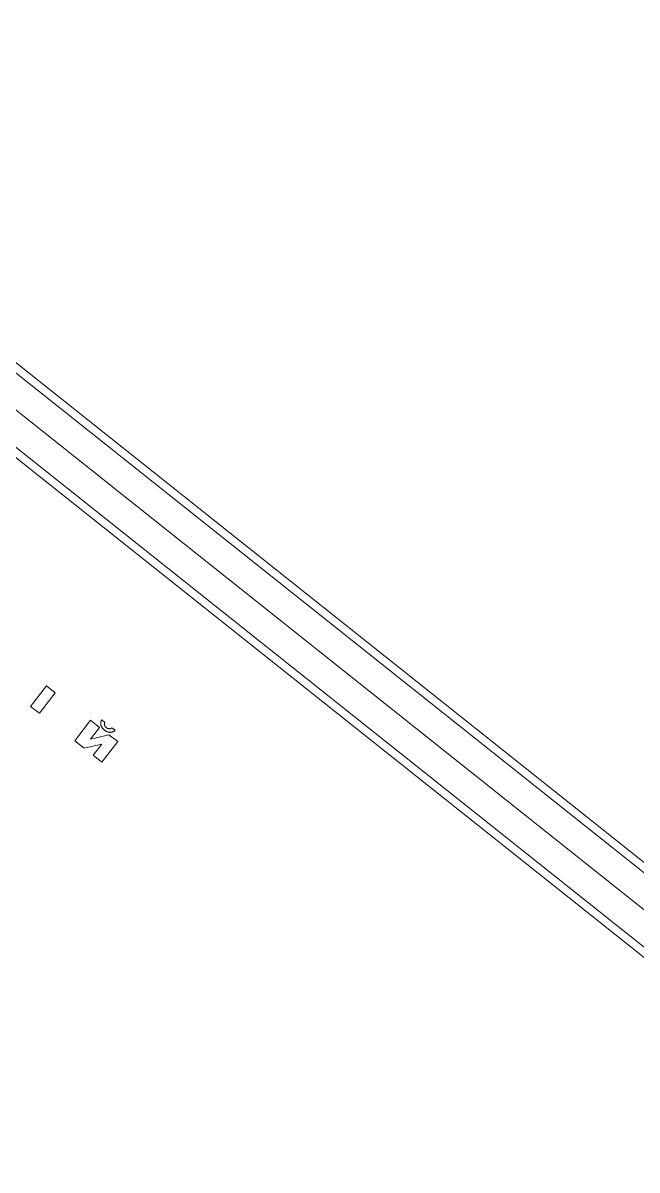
# Model space of a CAD drawing. Header units: millimetres. Extents: x -229914 to 856942, y -268655 to 87212.
# Drawn here: x -140852.7 to -140658.4, y 23535.9 to 23899.3 of the extents above; entities that cross this region are included whole.
import ezdxf

# ---------------------------------------------------------------- set-up
doc = ezdxf.new("R2010")
doc.units = ezdxf.units.MM

# ---------------------------------------------------------------- blocks, each defined once
blk = doc.blocks.new('Т912NEW')
at = {"color": 7, "linetype": 'Continuous', "lineweight": 15}
for p, q in [((-3077.25, 18.93), (-2101.25, 18.93)), ((-3077.25, 16.36), (-2101.25, 16.36)), ((-3089.25, 7.17), (-2089.25, 7.17)), ((-2101.25, -2.03), (-3077.25, -2.03)), ((-2101.25, -4.6), (-3077.25, -4.6)), ((-2607.99, -52.62), (-2609.28, -52.63)), ((-2609.28, -52.63), (-2609.28, -52.74)), ((-2607.99, -52.63), (-2609.28, -52.63)), ((-2609.28, -52.63), (-2609.28, -52.63)), ((-2609.28, -52.74), (-2609.27, -52.84)), ((-2609.27, -52.84), (-2609.25, -52.94)), ((-2609.25, -52.94), (-2609.22, -53.04)), ((-2609.22, -53.04), (-2609.19, -53.14)), ((-2609.19, -53.14), (-2609.15, -53.23)), ((-2609.15, -53.23), (-2609.11, -53.33)), ((-2609.11, -53.33), (-2609.06, -53.42)), ((-2609.06, -53.42), (-2609.01, -53.51)), ((-2609.01, -53.51), (-2608.94, -53.59)), ((-2608.94, -53.59), (-2608.88, -53.68)), ((-2608.88, -53.68), (-2608.81, -53.76)), ((-2608.81, -53.76), (-2608.73, -53.84)), ((-2608.73, -53.84), (-2608.65, -53.91)), ((-2608.65, -53.91), (-2608.56, -53.99)), ((-2608.56, -53.99), (-2608.48, -54.06)), ((-2608.48, -54.06), (-2608.38, -54.12)), ((-2608.38, -54.12), (-2608.28, -54.18)), ((-2608.28, -54.18), (-2608.19, -54.24)), ((-2608.19, -54.24), (-2608.08, -54.3)), ((-2608.08, -54.3), (-2607.97, -54.35)), ((-2607.99, -52.63), (-2607.99, -52.62)), ((-2607.99, -52.63), (-2607.99, -52.68)), ((-2607.99, -52.73), (-2607.99, -52.68)), ((-2607.99, -52.73), (-2607.99, -52.68)), ((-2607.98, -52.78), (-2607.99, -52.73)), ((-2607.98, -52.79), (-2607.99, -52.73)), ((-2607.99, -52.73), (-2607.99, -52.73)), ((-2607.97, -52.83), (-2607.98, -52.78)), ((-2607.98, -52.79), (-2607.98, -52.78)), ((-2607.97, -52.84), (-2607.98, -52.79)), ((-2607.95, -52.88), (-2607.97, -52.83)), ((-2607.97, -52.84), (-2607.97, -52.83)), ((-2607.95, -52.89), (-2607.97, -52.84)), ((-2607.97, -54.35), (-2607.86, -54.4)), ((-2607.93, -52.93), (-2607.95, -52.88)), ((-2607.95, -52.89), (-2607.95, -52.88)), ((-2607.93, -52.94), (-2607.95, -52.89)), ((-2607.91, -52.98), (-2607.93, -52.93)), ((-2607.93, -52.94), (-2607.93, -52.93)), ((-2607.91, -52.99), (-2607.93, -52.94)), ((-2607.88, -53.03), (-2607.91, -52.98)), ((-2607.91, -52.99), (-2607.91, -52.98)), ((-2607.88, -53.03), (-2607.91, -52.99)), ((-2607.85, -53.07), (-2607.88, -53.03)), ((-2607.85, -53.08), (-2607.88, -53.03)), ((-2607.88, -53.03), (-2607.88, -53.03)), ((-2607.86, -54.4), (-2607.74, -54.44)), ((-2607.82, -53.12), (-2607.85, -53.07)), ((-2607.85, -53.08), (-2607.85, -53.07)), ((-2607.82, -53.12), (-2607.85, -53.08)), ((-2607.79, -53.16), (-2607.82, -53.12)), ((-2607.79, -53.17), (-2607.82, -53.12)), ((-2607.82, -53.12), (-2607.82, -53.12)), ((-2607.75, -53.2), (-2607.79, -53.16)), ((-2607.79, -53.17), (-2607.79, -53.16)), ((-2607.75, -53.21), (-2607.79, -53.17)), ((-2607.72, -53.24), (-2607.75, -53.2)), ((-2607.75, -53.21), (-2607.75, -53.2)), ((-2607.72, -53.25), (-2607.75, -53.21)), ((-2607.74, -54.44), (-2607.63, -54.48)), ((-2607.67, -53.28), (-2607.72, -53.24)), ((-2607.72, -53.25), (-2607.72, -53.24)), ((-2607.67, -53.29), (-2607.72, -53.25)), ((-2607.63, -53.32), (-2607.67, -53.28)), ((-2607.67, -53.29), (-2607.67, -53.28)), ((-2607.63, -53.32), (-2607.67, -53.29)), ((-2607.58, -53.35), (-2607.63, -53.32)), ((-2607.58, -53.36), (-2607.63, -53.32)), ((-2607.63, -53.32), (-2607.63, -53.32)), ((-2607.63, -54.48), (-2607.5, -54.52)), ((-2607.53, -53.39), (-2607.58, -53.35)), ((-2607.58, -53.36), (-2607.58, -53.35)), ((-2607.53, -53.39), (-2607.58, -53.36)), ((-2607.48, -53.42), (-2607.53, -53.39)), ((-2607.48, -53.42), (-2607.53, -53.39)), ((-2607.53, -53.39), (-2607.53, -53.39)), ((-2607.44, -53.45), (-2607.48, -53.42)), ((-2607.44, -53.45), (-2607.48, -53.42)), ((-2607.48, -53.42), (-2607.48, -53.42)), ((-2607.38, -53.47), (-2607.44, -53.45)), ((-2607.38, -53.48), (-2607.44, -53.45)), ((-2607.44, -53.45), (-2607.44, -53.45)), ((-2607.32, -53.5), (-2607.38, -53.47)), ((-2607.38, -53.48), (-2607.38, -53.47)), ((-2607.32, -53.51), (-2607.38, -53.48)), ((-2607.26, -53.53), (-2607.32, -53.5)), ((-2607.32, -53.51), (-2607.32, -53.5)), ((-2607.26, -53.53), (-2607.32, -53.51)), ((-2607.2, -53.55), (-2607.26, -53.53)), ((-2607.2, -53.55), (-2607.26, -53.53)), ((-2607.26, -53.53), (-2607.26, -53.53)), ((-2607.15, -53.57), (-2607.2, -53.55)), ((-2607.15, -53.57), (-2607.2, -53.55)), ((-2607.2, -53.55), (-2607.2, -53.55)), ((-2607.08, -53.58), (-2607.15, -53.57)), ((-2607.08, -53.59), (-2607.15, -53.57)), ((-2607.15, -53.57), (-2607.15, -53.57)), ((-2607.02, -53.6), (-2607.08, -53.58)), ((-2607.08, -53.59), (-2607.08, -53.58)), ((-2607.02, -53.61), (-2607.08, -53.59)), ((-2606.95, -53.61), (-2607.02, -53.6)), ((-2607.02, -53.61), (-2607.02, -53.6)), ((-2606.95, -53.62), (-2607.02, -53.61)), ((-2606.89, -53.62), (-2606.95, -53.61)), ((-2606.95, -53.62), (-2606.95, -53.61)), ((-2606.89, -53.63), (-2606.95, -53.62)), ((-2606.82, -53.63), (-2606.89, -53.62)), ((-2606.89, -53.63), (-2606.89, -53.62)), ((-2606.82, -53.64), (-2606.89, -53.63)), ((-2606.74, -53.64), (-2606.82, -53.63)), ((-2606.82, -53.64), (-2606.82, -53.63)), ((-2606.74, -53.64), (-2606.82, -53.64)), ((-2606.68, -53.64), (-2606.74, -53.64)), ((-2606.68, -53.65), (-2606.74, -53.64)), ((-2606.74, -53.64), (-2606.74, -53.64)), ((-2606.61, -53.64), (-2606.68, -53.64)), ((-2606.68, -53.65), (-2606.68, -53.64)), ((-2606.61, -53.65), (-2606.68, -53.65)), ((-2606.53, -53.64), (-2606.61, -53.64)), ((-2606.61, -53.65), (-2606.61, -53.64)), ((-2606.53, -53.65), (-2606.61, -53.65)), ((-2606.47, -53.64), (-2606.53, -53.64)), ((-2606.47, -53.64), (-2606.53, -53.65)), ((-2606.53, -53.65), (-2606.53, -53.64)), ((-2606.4, -53.63), (-2606.47, -53.64)), ((-2606.4, -53.63), (-2606.47, -53.64)), ((-2606.47, -53.64), (-2606.47, -53.64)), ((-2606.34, -53.62), (-2606.4, -53.63)), ((-2606.34, -53.63), (-2606.4, -53.63)), ((-2606.4, -53.63), (-2606.4, -53.63)), ((-2606.27, -53.61), (-2606.34, -53.62)), ((-2606.27, -53.61), (-2606.34, -53.63)), ((-2606.34, -53.63), (-2606.34, -53.62)), ((-2606.2, -53.59), (-2606.27, -53.61)), ((-2606.2, -53.6), (-2606.27, -53.61)), ((-2606.27, -53.61), (-2606.27, -53.61)), ((-2606.14, -53.58), (-2606.2, -53.59)), ((-2606.14, -53.58), (-2606.2, -53.6)), ((-2606.2, -53.6), (-2606.2, -53.59)), ((-2606.08, -53.56), (-2606.14, -53.58)), ((-2606.08, -53.56), (-2606.14, -53.58)), ((-2606.14, -53.58), (-2606.14, -53.58)), ((-2606.02, -53.54), (-2606.08, -53.56)), ((-2606.02, -53.54), (-2606.08, -53.56)), ((-2606.08, -53.56), (-2606.08, -53.56)), ((-2605.97, -53.51), (-2606.02, -53.54)), ((-2605.97, -53.52), (-2606.02, -53.54)), ((-2606.02, -53.54), (-2606.02, -53.54)), ((-2605.91, -53.49), (-2605.97, -53.51)), ((-2605.91, -53.5), (-2605.97, -53.52)), ((-2605.97, -53.52), (-2605.97, -53.51)), ((-2605.85, -53.46), (-2605.91, -53.49)), ((-2605.85, -53.47), (-2605.91, -53.5)), ((-2605.91, -53.5), (-2605.91, -53.49)), ((-2605.8, -53.43), (-2605.85, -53.46)), ((-2605.8, -53.44), (-2605.85, -53.47)), ((-2605.85, -53.47), (-2605.85, -53.46)), ((-2605.75, -53.4), (-2605.8, -53.43)), ((-2605.75, -53.41), (-2605.8, -53.44)), ((-2605.8, -53.44), (-2605.8, -53.43)), ((-2605.7, -53.37), (-2605.75, -53.4)), ((-2605.7, -53.38), (-2605.75, -53.41)), ((-2605.75, -53.41), (-2605.75, -53.4)), ((-2605.65, -53.34), (-2605.7, -53.37)), ((-2605.65, -53.34), (-2605.7, -53.38)), ((-2605.7, -53.38), (-2605.7, -53.37)), ((-2605.68, -54.5), (-2605.56, -54.47)), ((-2605.61, -53.3), (-2605.65, -53.34)), ((-2605.61, -53.31), (-2605.65, -53.34)), ((-2605.65, -53.34), (-2605.65, -53.34)), ((-2605.56, -53.27), (-2605.61, -53.3)), ((-2605.56, -53.27), (-2605.61, -53.31)), ((-2605.61, -53.31), (-2605.61, -53.3)), ((-2605.53, -53.23), (-2605.56, -53.27)), ((-2605.53, -53.23), (-2605.56, -53.27)), ((-2605.56, -53.27), (-2605.56, -53.27)), ((-2605.56, -54.47), (-2605.44, -54.43)), ((-2605.49, -53.19), (-2605.53, -53.23)), ((-2605.49, -53.19), (-2605.53, -53.23)), ((-2605.53, -53.23), (-2605.53, -53.23)), ((-2605.45, -53.14), (-2605.49, -53.19)), ((-2605.45, -53.15), (-2605.49, -53.19)), ((-2605.49, -53.19), (-2605.49, -53.19)), ((-2605.42, -53.1), (-2605.45, -53.14)), ((-2605.42, -53.11), (-2605.45, -53.15)), ((-2605.45, -53.15), (-2605.45, -53.14)), ((-2605.44, -54.43), (-2605.32, -54.38)), ((-2605.39, -53.06), (-2605.42, -53.1)), ((-2605.39, -53.06), (-2605.42, -53.11)), ((-2605.42, -53.11), (-2605.42, -53.1)), ((-2605.36, -53.01), (-2605.39, -53.06)), ((-2605.36, -53.02), (-2605.39, -53.06)), ((-2605.39, -53.06), (-2605.39, -53.06)), ((-2605.33, -52.97), (-2605.36, -53.01)), ((-2605.33, -52.97), (-2605.36, -53.02)), ((-2605.36, -53.02), (-2605.36, -53.01)), ((-2605.31, -52.92), (-2605.33, -52.97)), ((-2605.31, -52.93), (-2605.33, -52.97)), ((-2605.33, -52.97), (-2605.33, -52.97)), ((-2605.32, -54.38), (-2605.22, -54.33)), ((-2605.29, -52.87), (-2605.31, -52.92)), ((-2605.29, -52.88), (-2605.31, -52.93)), ((-2605.31, -52.93), (-2605.31, -52.92)), ((-2605.28, -52.82), (-2605.29, -52.87)), ((-2605.28, -52.83), (-2605.29, -52.88)), ((-2605.29, -52.88), (-2605.29, -52.87)), ((-2605.26, -52.77), (-2605.28, -52.82)), ((-2605.26, -52.78), (-2605.28, -52.83)), ((-2605.28, -52.83), (-2605.28, -52.82)), ((-2605.25, -52.72), (-2605.26, -52.77)), ((-2605.25, -52.73), (-2605.26, -52.78)), ((-2605.26, -52.78), (-2605.26, -52.77)), ((-2605.24, -52.62), (-2605.25, -52.72)), ((-2605.24, -52.62), (-2605.25, -52.73)), ((-2605.25, -52.73), (-2605.25, -52.72)), ((-2605.23, -52.61), (-2605.24, -52.61)), ((-2605.24, -52.61), (-2605.24, -52.62)), ((-2605.24, -52.62), (-2605.24, -52.61)), ((-2605.24, -52.62), (-2605.24, -52.62)), ((-2605.23, -52.62), (-2605.24, -52.62)), ((-2605.24, -52.62), (-2605.24, -52.62)), ((-2605.21, -52.61), (-2605.23, -52.61)), ((-2605.23, -52.61), (-2605.23, -52.61)), ((-2605.23, -52.62), (-2605.23, -52.61)), ((-2605.23, -52.62), (-2605.23, -52.61)), ((-2605.23, -52.62), (-2605.23, -52.62)), ((-2605.21, -52.62), (-2605.23, -52.62)), ((-2605.22, -54.33), (-2605.11, -54.28)), ((-2605.13, -52.61), (-2605.21, -52.61)), ((-2605.13, -52.61), (-2605.21, -52.62)), ((-2605.21, -52.62), (-2605.21, -52.61)), ((-2604.84, -52.6), (-2605.13, -52.61)), ((-2604.84, -52.61), (-2605.13, -52.61)), ((-2605.13, -52.61), (-2605.13, -52.61)), ((-2605.11, -54.28), (-2605, -54.22)), ((-2605, -54.22), (-2604.9, -54.16)), ((-2604.9, -54.16), (-2604.81, -54.1)), ((-2603.96, -52.59), (-2604.84, -52.6)), ((-2603.96, -52.6), (-2604.84, -52.61)), ((-2604.84, -52.61), (-2604.84, -52.6)), ((-2604.81, -54.1), (-2604.72, -54.03)), ((-2604.72, -54.03), (-2604.63, -53.96)), ((-2604.63, -53.96), (-2604.55, -53.89)), ((-2604.55, -53.89), (-2604.47, -53.81)), ((-2604.47, -53.81), (-2604.4, -53.73)), ((-2604.4, -53.73), (-2604.33, -53.65)), ((-2604.33, -53.65), (-2604.26, -53.57)), ((-2604.26, -53.57), (-2604.2, -53.48)), ((-2604.2, -53.48), (-2604.15, -53.39)), ((-2604.15, -53.39), (-2604.11, -53.3)), ((-2604.11, -53.3), (-2604.07, -53.2)), ((-2604.07, -53.2), (-2604.03, -53.11)), ((-2604.03, -53.11), (-2604, -53.01)), ((-2604, -53.01), (-2603.98, -52.91)), ((-2603.98, -52.91), (-2603.97, -52.81)), ((-2603.97, -52.81), (-2603.96, -52.71)), ((-2603.96, -52.6), (-2603.96, -52.59)), ((-2603.96, -52.71), (-2603.96, -52.6)), ((-2629.66, -55.09), (-2626.13, -55.06)), ((-2629.66, -55.1), (-2626.13, -55.07)), ((-2629.66, -55.1), (-2629.66, -55.09)), ((-2629.66, -55.1), (-2629.55, -63.3)), ((-2626.13, -55.06), (-2626.01, -63.26)), ((-2626.13, -55.07), (-2626.13, -55.06)), ((-2626.13, -55.07), (-2626.01, -63.26)), ((-2611.97, -54.94), (-2608.33, -54.91)), ((-2611.97, -54.94), (-2608.33, -54.91)), ((-2611.84, -63.15), (-2611.97, -54.94)), ((-2611.97, -54.94), (-2611.97, -54.94)), ((-2608.33, -54.91), (-2608.28, -59.59)), ((-2608.33, -54.91), (-2608.28, -59.59)), ((-2608.33, -54.91), (-2608.33, -54.91)), ((-2608.28, -59.59), (-2604.58, -54.87)), ((-2608.28, -59.59), (-2604.58, -54.88)), ((-2607.5, -54.52), (-2607.38, -54.55)), ((-2607.38, -54.55), (-2607.26, -54.57)), ((-2607.26, -54.57), (-2607.13, -54.59)), ((-2607.13, -54.59), (-2607, -54.61)), ((-2607, -54.61), (-2606.86, -54.62)), ((-2606.86, -54.62), (-2606.73, -54.63)), ((-2606.73, -54.63), (-2606.59, -54.63)), ((-2606.59, -54.63), (-2606.46, -54.63)), ((-2606.46, -54.63), (-2606.32, -54.62)), ((-2606.32, -54.62), (-2606.18, -54.6)), ((-2606.18, -54.6), (-2606.05, -54.59)), ((-2606.05, -54.59), (-2605.93, -54.56)), ((-2605.93, -54.56), (-2605.8, -54.53)), ((-2605.8, -54.53), (-2605.68, -54.5)), ((-2604.58, -54.87), (-2601.05, -54.84)), ((-2604.58, -54.88), (-2601.05, -54.85)), ((-2604.58, -54.88), (-2604.58, -54.87)), ((-2601.05, -54.84), (-2600.93, -63.04)), ((-2601.05, -54.85), (-2601.05, -54.84)), ((-2601.05, -54.85), (-2600.93, -63.05)), ((-2608.28, -59.59), (-2608.28, -59.59)), ((-2604.54, -58.62), (-2608.11, -63.12)), ((-2604.48, -63.08), (-2604.54, -58.62)), ((-2626.01, -63.26), (-2629.55, -63.3)), ((-2626.01, -63.26), (-2626.01, -63.26)), ((-2611.84, -63.15), (-2608.11, -63.12)), ((-2600.93, -63.05), (-2604.48, -63.08)), ((-2600.93, -63.05), (-2600.93, -63.04))]:
    blk.add_line(p, q, dxfattribs=at)

msp = doc.modelspace()

# ---------------------------------------------------------------- block references
at = {"rotation": 321.4676820499667}
msp.add_blockref('Т912NEW', (-138753.82306, 22094.20638), dxfattribs=at)

doc.saveas('drawing.dxf')
